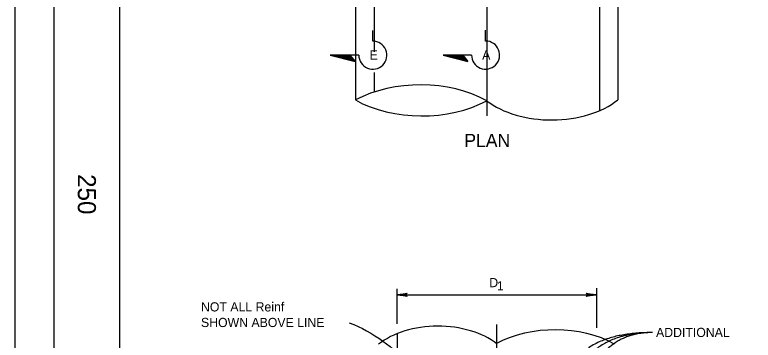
# Model space of a CAD drawing. Extents: x -879 to 881, y -471 to 715.
# Drawn here: x -879 to -316, y 14 to 262 of the extents above; entities that cross this region are included whole.
import ezdxf

# ---------------------------------------------------------------- set-up
doc = ezdxf.new("R2010")
doc.units = 0
for name, color, linetype in [('align_CULVERT', 7, 'Continuous'), ('align_CULVERT-anno', 7, 'Continuous'), ('border_PLOTTING-ELEMENTS', 7, 'Continuous'), ('border_rw_22x34_Cut_Lines', 7, 'Continuous'), ('border_SHEET', 7, 'Continuous'), ('border_WITHIN-BORDER-anno', 7, 'Continuous'), ('pp_PRESENTATION', 7, 'Continuous')]:
    doc.layers.add(name, color=color, linetype=linetype)

msp = doc.modelspace()

# ---------------------------------------------------------------- linework, layer by layer
at = {"layer": 'align_CULVERT'}
for p, q in [((-605.54, 300.23), (-605.54, 233.57)), ((-433.52, 299.95), (-433.52, 188.69)), ((-619.7, 285.06), (-619.7, 196.81)), ((-419.7, 284.94), (-419.7, 196.81)), ((-605.54, 217.69), (-605.54, 202.85)), ((-587.92, 18.59), (-587.92, -35.65))]:
    msp.add_line(p, q, dxfattribs=at)
for centre, major_axis, start_param, end_param in [((-570.14, 160.91), (75.87, 0), 0.841702, 2.282625), ((-569.16, 231.75), (-75.36, 0), 0.835692, 2.288634), ((-470.03, 221.61), (64.09, 0), 3.827234, 5.615674), ((-556.72, -11.73), (-57.68, 0), 3.821135, 5.615674), ((-467.51, -20.85), (67.82, 0), 0.835692, 2.287601)]:
    msp.add_ellipse(centre, major_axis=major_axis, ratio=0.624998, start_param=start_param, end_param=end_param, dxfattribs=at)
at = {"layer": 'align_CULVERT-anno'}
for p, q in [((-519.53, 536.75), (-519.53, 184.62)), ((-588.14, 52.75), (-588.14, 26.16)), ((-435.84, 53.33), (-435.84, 23.17)), ((-588.14, 48.21), (-580.26, 49.53)), ((-588.14, 48.21), (-580.46, 49.2)), ((-580.67, 48.87), (-588.14, 48.21)), ((-580.87, 48.54), (-588.14, 48.21)), ((-588.14, 48.21), (-435.84, 48.21)), ((-581.07, 48.21), (-588.14, 48.21)), ((-580.26, 46.9), (-588.14, 48.21)), ((-588.14, 48.21), (-580.67, 47.56)), ((-580.46, 47.23), (-588.14, 48.21)), ((-588.14, 48.21), (-580.87, 47.89)), ((-581.07, 48.21), (-580.67, 48.87)), ((-580.67, 47.56), (-581.07, 48.21)), ((-580.67, 48.87), (-580.26, 49.53)), ((-580.67, 47.56), (-580.26, 46.9)), ((-443.31, 48.87), (-443.72, 49.53)), ((-443.72, 49.53), (-435.84, 48.21)), ((-435.84, 48.21), (-443.72, 46.9)), ((-443.31, 47.56), (-443.72, 46.9)), ((-443.51, 49.2), (-435.84, 48.21)), ((-435.84, 48.21), (-443.51, 47.23)), ((-435.84, 48.21), (-443.31, 48.87)), ((-443.31, 48.87), (-442.91, 48.21)), ((-443.31, 47.56), (-435.84, 48.21)), ((-442.91, 48.21), (-443.31, 47.56)), ((-435.84, 48.21), (-443.11, 48.54)), ((-443.11, 47.88), (-435.84, 48.21)), ((-442.91, 48.21), (-435.84, 48.21)), ((-512.21, 25.7), (-512.21, -309.52))]:
    msp.add_line(p, q, dxfattribs=at)
for points, degree in [([(-624.39, 26.99), (-606.48, 20.22), (-571.22, -6.35), (-571.22, -25.42), (-584.33, -50.81)], 3), ([(-393.15, 19.45), (-432.62, 19.45), (-465.3, -16.41), (-467.42, -57.88)], 2), ([(-393.15, 19.45), (-421.58, 19.45), (-455.11, -9.2), (-459.57, -47.42)], 2), ([(-393.15, 19.45), (-413.73, 19.45), (-440.26, -4.53), (-448.32, -37.27)], 2)]:
    msp.add_open_spline(points, degree=degree, dxfattribs=at)
at = {"layer": 'border_PLOTTING-ELEMENTS'}
for points in [[(-879.48, -471.32), (880.53, -471.32), (880.53, 714.68), (-879.48, 714.68)], [(-849.48, 671.68), (850.53, 671.68), (850.53, -428.32), (-849.48, -428.32)]]:
    msp.add_lwpolyline(points, close=True, dxfattribs=at)
at = {"layer": 'border_rw_22x34_Cut_Lines'}
msp.add_lwpolyline([(-849.48, 671.68), (850.53, 671.68), (850.53, -428.32), (-849.48, -428.32)], close=True, dxfattribs=at)
at = {"layer": 'border_SHEET'}
msp.add_line((-799.48, -403.32), (-799.48, 646.68), dxfattribs=at)
at = {"layer": 'pp_PRESENTATION'}
for p, q in [((-606.47, 241.74), (-606.47, 249.89)), ((-520.44, 241.79), (-520.44, 249.94)), ((-638.89, 231.02), (-619.94, 226.19)), ((-617.19, 231.02), (-638.89, 231.02)), ((-637.33, 231.02), (-620.35, 226.69)), ((-635.78, 231.02), (-620.75, 227.19)), ((-634.22, 231.02), (-621.16, 227.69)), ((-632.66, 231.02), (-621.57, 228.19)), ((-631.1, 231.02), (-621.97, 228.69)), ((-629.54, 231.02), (-622.38, 229.19)), ((-627.98, 231.02), (-622.78, 229.69)), ((-626.43, 231.02), (-623.19, 230.2)), ((-624.87, 231.02), (-623.59, 230.7)), ((-623.86, 231.02), (-619.94, 226.19)), ((-552.86, 231.07), (-533.91, 226.24)), ((-531.15, 231.07), (-552.86, 231.07)), ((-551.3, 231.07), (-534.32, 226.74)), ((-549.74, 231.07), (-534.72, 227.24)), ((-548.19, 231.07), (-535.13, 227.74)), ((-546.63, 231.07), (-535.53, 228.24)), ((-545.07, 231.07), (-535.94, 228.75)), ((-543.51, 231.07), (-536.34, 229.25)), ((-541.95, 231.07), (-536.75, 229.75)), ((-540.39, 231.07), (-537.16, 230.25)), ((-538.84, 231.07), (-537.56, 230.75)), ((-537.83, 231.07), (-533.91, 226.24))]:
    msp.add_line(p, q, dxfattribs=at)
for centre in [(-606.47, 231.02), (-520.44, 231.07)]:
    msp.add_arc(centre, 10.72, 180, 90.0005, dxfattribs=at)

# ---------------------------------------------------------------- texts
at = {"layer": 'align_CULVERT-anno'}
for s, height, p in [('PLAN', 10, (-536.64, 160.96)), ('D', 7, (-517.63, 54.04)), ('1', 7, (-511.8, 51.57)), ('NOT ALL Reinf', 7, (-737.46, 35.56)), ('SHOWN ABOVE LINE', 7, (-737.46, 23.66)), ('ADDITIONAL', 7, (-390.47, 16.06))]:
    msp.add_text(s, height=height, dxfattribs=at).set_placement(p)
at = {"layer": 'border_WITHIN-BORDER-anno'}
msp.add_text('250', height=13.78, rotation=270, dxfattribs=at).set_placement((-831.38, 140.28))
at = {"layer": 'pp_PRESENTATION'}
for s, p in [('E', (-608.91, 227.62)), ('A', (-523.07, 227.62))]:
    msp.add_text(s, height=7, dxfattribs=at).set_placement(p)

doc.saveas('drawing.dxf')
